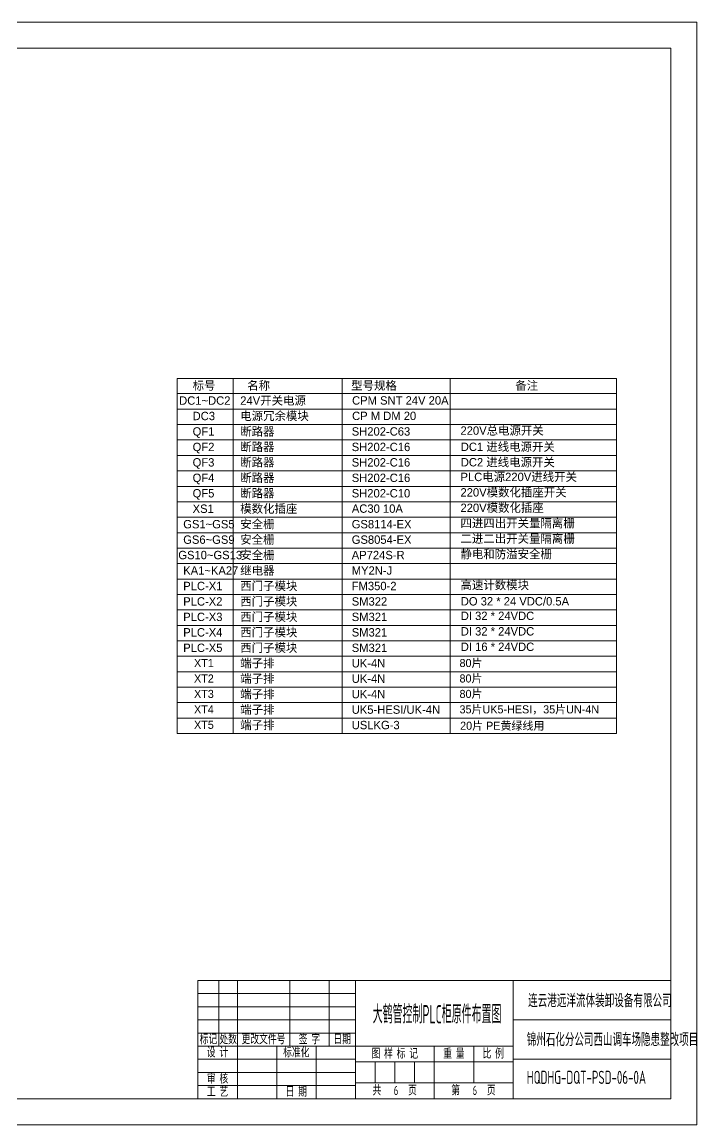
# Model space of a CAD drawing. Header units: millimetres. Extents: x 32626 to 72822, y 60047 to 123188.
# Drawn here: x 40997 to 43053, y 60047 to 63407 of the extents above; entities that cross this region are included whole.
import ezdxf
from ezdxf.enums import TextEntityAlignment as Align

# ---------------------------------------------------------------- set-up
doc = ezdxf.new("R2010")
doc.units = ezdxf.units.MM
doc.header["$LTSCALE"] = 10
for name, color, linetype, lineweight in [('1轮廓实线层', 7, 'Continuous', 18), ('2细线层', 4, 'Continuous', 18), ('6文字层', 3, 'Continuous', 18), ('图框层', 7, 'Continuous', 18)]:
    doc.layers.add(name, color=color, linetype=linetype, lineweight=lineweight)
doc.styles.get("Standard").update_dxf_attribs({"font": 'isocp.shx', "width": 0.707, "bigfont": 'hztxt.shx'})
doc.styles.add('样式 1', font='SIMYOU.TTF', dxfattribs={"width": 0.9})

msp = doc.modelspace()

# ---------------------------------------------------------------- linework, layer by layer
at = {"layer": '1轮廓实线层'}
for p, q in [((41469.7, 62321.3), (42807.7, 62321.3)), ((41469.7, 62321.3), (41469.7, 61239.3)), ((41640, 62321.3), (41640, 61239.3)), ((41972, 62321.3), (41972, 61239.3)), ((42301, 62321.3), (42301, 61239.3)), ((42807.7, 62321.3), (42807.7, 61239.3)), ((41469.7, 62275), (42807.7, 62275)), ((41469.7, 62227.9), (42807.7, 62227.9)), ((41469.7, 62180.8), (42807.7, 62180.8)), ((41469.7, 62133.8), (42807.7, 62133.8)), ((41469.7, 62086.7), (42807.7, 62086.7)), ((41469.7, 62039.6), (42807.7, 62039.6)), ((41469.7, 61992.5), (42807.7, 61992.5)), ((41469.7, 61945.5), (42807.7, 61945.5)), ((41469.7, 61898.4), (42807.7, 61898.4)), ((41469.7, 61851.3), (42807.7, 61851.3)), ((41469.7, 61804.2), (42807.7, 61804.2)), ((41469.7, 61757.2), (42807.7, 61757.2)), ((41469.7, 61710.1), (42807.7, 61710.1)), ((41469.7, 61663), (42807.7, 61663)), ((41469.7, 61615.9), (42807.7, 61615.9)), ((41469.7, 61568.9), (42807.7, 61568.9)), ((41469.7, 61521.8), (42807.7, 61521.8)), ((41469.7, 61474.7), (42807.7, 61474.7)), ((41469.7, 61474.7), (42807.7, 61474.7)), ((41469.7, 61427.6), (42807.7, 61427.6)), ((41469.7, 61380.5), (42807.7, 61380.5)), ((41469.7, 61333.5), (42807.7, 61333.5)), ((41469.7, 61286.4), (42807.7, 61286.4)), ((41469.7, 61239.3), (42807.7, 61239.3)), ((42972.6, 60487), (41532.6, 60487)), ((41532.6, 60127), (41532.6, 60487)), ((41532.6, 60127), (42972.6, 60127))]:
    msp.add_line(p, q, dxfattribs=at)
at = {"layer": '2细线层'}
for p, q in [((43052.6, 63407), (38300.6, 63407)), ((43052.6, 63407), (43052.6, 60047)), ((41596.6, 60287), (41596.6, 60487)), ((41652.6, 60287), (41652.6, 60487)), ((41812.6, 60287), (41812.6, 60487)), ((41932.6, 60287), (41932.6, 60487)), ((42012.6, 60127), (42012.6, 60487)), ((42492.6, 60127), (42492.6, 60487)), ((41532.6, 60447), (42012.6, 60447)), ((41532.6, 60407), (42012.6, 60407)), ((41532.6, 60367), (42012.6, 60367)), ((42492.6, 60367), (42972.6, 60367)), ((41532.6, 60327), (42012.6, 60327)), ((41532.6, 60287), (42492.6, 60287)), ((41652.6, 60127), (41652.6, 60287)), ((41772.6, 60127), (41772.6, 60287)), ((41892.6, 60127), (41892.6, 60287)), ((42252.6, 60127), (42252.6, 60287)), ((42372.6, 60175), (42372.6, 60287)), ((41532.6, 60247), (42012.6, 60247)), ((42492.6, 60247), (42972.6, 60247)), ((42012.6, 60239), (42492.6, 60239)), ((42072.6, 60175), (42072.6, 60239)), ((42132.6, 60175), (42132.6, 60239)), ((42192.6, 60175), (42192.6, 60239)), ((41532.6, 60207), (42012.6, 60207)), ((41532.6, 60167), (42012.6, 60167)), ((42012.6, 60175), (42492.6, 60175)), ((43052.6, 60047), (38300.6, 60047))]:
    msp.add_line(p, q, dxfattribs=at)
at = {"layer": '图框层'}
for p, q in [((42972.6, 63327), (38500.6, 63327)), ((42972.6, 63327), (42972.6, 60127)), ((42972.6, 60127), (42972.6, 60487)), ((38500.6, 60127), (42972.6, 60127))]:
    msp.add_line(p, q, dxfattribs=at)

# ---------------------------------------------------------------- texts
at = {"layer": '6文字层', "style": '样式 1'}
for s, height, p in [('标号', 25.51, (41516.3, 62286.7)), ('名称', 25.51, (41682.6, 62286.7)), ('型号规格', 25.51, (41999.2, 62286.7)), ('备注', 25.51, (42499.4, 62286.7)), ('DC1~DC2', 25.51, (41475.2, 62241.1)), ('24V开关电源', 25.51, (41661.4, 62241.1)), ('DC3', 25.51, (41516.3, 62194.1)), ('电源冗余模块', 25.51, (41661.4, 62194.1)), ('QF1', 25.51, (41516.3, 62147)), ('断路器', 25.51, (41661.4, 62147)), ('SH202-C63', 25.51, (42001, 62147)), ('220V总电源开关', 25.51, (42332.3, 62149.7)), ('断路器', 25.51, (41661.4, 62099.9)), ('QF2', 25.51, (41516.3, 62099.9)), ('SH202-C16', 25.51, (42001, 62099.9)), ('QF3', 25.51, (41516.3, 62052.8)), ('断路器', 25.51, (41661.4, 62052.8)), ('SH202-C16', 25.51, (42001, 62052.8)), ('QF4', 25.51, (41516.3, 62005.7)), ('断路器', 25.51, (41661.4, 62005.7)), ('SH202-C16', 25.51, (42001, 62005.7)), ('PLC电源220V进线开关', 25.515, (42332.3, 62008.5)), ('QF5', 25.51, (41516.3, 61958.7)), ('断路器', 25.51, (41661.4, 61958.7)), ('SH202-C10', 25.51, (42001, 61958.7)), ('220V模数化插座开关', 25.515, (42332.3, 61961.4)), ('XS1', 25.51, (41516.3, 61911.6)), ('模数化插座', 25.51, (41661.4, 61911.6)), ('220V模数化插座', 25.51, (42332.3, 61914.3)), ('安全栅', 25.51, (41661.4, 61864.5)), ('四进四出开关量隔离栅', 25.51, (42332.3, 61867.2)), ('GS1~GS5', 25.51, (41487.7, 61864.5)), ('GS8114-EX', 25.51, (42001, 61864.5)), ('GS6~GS9', 25.51, (41487.7, 61817.4)), ('安全栅', 25.51, (41661.4, 61817.4)), ('GS8054-EX', 25.51, (42001, 61817.4)), ('二进二出开关量隔离栅', 25.51, (42332.3, 61820.2)), ('GS10~GS13', 25.51, (41472.7, 61770.4)), ('安全栅', 25.51, (41661.4, 61770.4)), ('AP724S-R', 25.51, (42001, 61770.4)), ('静电和防溢安全栅', 25.51, (42332.3, 61773.1)), ('KA1~KA27', 25.51, (41487.7, 61723.3)), ('继电器', 25.51, (41661.4, 61723.3)), ('MY2N-J', 25.51, (42001, 61723.3)), ('PLC-X1', 25.51, (41487.7, 61676.2)), ('西门子模块', 25.51, (41661.4, 61676.2)), ('FM350-2', 25.51, (42001, 61676.2)), ('高速计数模块', 25.51, (42332.3, 61678.9)), ('西门子模块', 25.51, (41661.4, 61629.1)), ('PLC-X2', 25.51, (41487.7, 61629.1)), ('SM322', 25.51, (42001, 61629.1)), ('PLC-X3', 25.51, (41487.7, 61582.1)), ('西门子模块', 25.51, (41661.4, 61582.1)), ('SM321', 25.51, (42001, 61582.1)), ('PLC-X4', 25.51, (41487.7, 61535)), ('西门子模块', 25.51, (41661.4, 61535)), ('SM321', 25.51, (42001, 61535)), ('PLC-X5', 25.51, (41487.7, 61487.9)), ('西门子模块', 25.51, (41661.4, 61487.9)), ('SM321', 25.51, (42001, 61487.9)), ('XT1', 24.54, (41520.6, 61442)), ('端子排', 25.51, (41661.4, 61440.8)), ('UK-4N', 25.51, (42001, 61440.8)), ('80片', 24.54, (42329.4, 61442)), ('端子排', 25.51, (41661.4, 61393.8)), ('80片', 24.54, (42329.4, 61394.9)), ('XT2', 24.54, (41520.6, 61394.9)), ('UK-4N', 25.51, (42001, 61393.8)), ('XT3', 24.54, (41520.6, 61347.9)), ('端子排', 25.51, (41661.4, 61346.7)), ('UK-4N', 25.51, (42001, 61346.7)), ('80片', 24.54, (42329.4, 61347.9)), ('XT4', 24.54, (41520.6, 61300.8)), ('端子排', 25.51, (41661.4, 61299.6)), ('UK5-HESI/UK-4N', 25.515, (42001, 61299.6)), ('35片UK5-HESI，35片UN-4N', 24.542, (42329.4, 61300.8)), ('XT5', 24.54, (41520.6, 61253.7)), ('端子排', 25.51, (41661.4, 61252.5)), ('USLKG-3', 25.51, (42001, 61252.5))]:
    msp.add_text(s, height=height, dxfattribs=at).set_placement(p)
at = {"layer": '6文字层', "width": 0.707}
for s, p in [('标记', (41564.6, 60307)), ('处数', (41624.6, 60307))]:
    msp.add_text(s, height=28, dxfattribs=at).set_placement(p, align=Align.MIDDLE_CENTER)
at = {"layer": '6文字层', "attachment_point": 7, "style": '样式 1'}
for s, insert, char_height, width in [('{\\W1;CPM SNT 24V 20A}', (42002.1, 62241.1), 25.515, 405.476), ('{\\W1;CP M DM 20}', (42002.1, 62194.1), 25.515, 267.695), ('{\\W1;DC1 进线电源开关}', (42333.2, 62097.2), 25.515, 431.841), ('{\\W1;DC2 进线电源开关}', (42333.2, 62050.2), 25.515, 431.841), ('{\\W1;AC30 10A}', (42001.3, 61911.6), 25.515, 216.24), ('{\\W1;DO 32 * 24 VDC/0.5A}', (42333.2, 61629.2), 25.515, 514.552), ('{\\W1;DI 32 * 24VDC}', (42333.2, 61584.8), 25.515, 350.406), ('{\\W1;DI 32 * 24VDC}', (42333.2, 61537.7), 25.515, 350.406), ('{\\W1;DI 16 * 24VDC}', (42333.2, 61490.6), 25.515, 350.406), ('{\\W1;20片 PE黄绿线用}', (42331.2, 61248), 24.542, 384.287)]:
    msp.add_mtext(s, dxfattribs=dict(at, insert=insert, char_height=char_height, width=width))
at = {"layer": '6文字层', "char_height": 28, "attachment_point": 5}
for s, insert, width in [(' 更改文件号 ', (41726.3, 60307), 167.559), (' 签 字 ', (41866.3, 60307), 97.566), (' 日期 ', (41966.3, 60307), 78.477), (' 设 计 ', (41586.3, 60267), 97.566), (' 标准化 ', (41826.3, 60267), 109.161), (' 图 样 标 记 ', (42126.3, 60263), 196.122), (' 重 量 ', (42306.3, 60263), 97.566), (' 比 例 ', (42426.3, 60263), 97.566), (' 审 核 ', (41586.3, 60187), 97.566), (' 工 艺 ', (41586.3, 60147), 97.566), (' 日 期 ', (41826.3, 60147), 97.566), ('共       页', (42131.8, 60151), 188.309), ('第       页', (42371.8, 60151), 188.062)]:
    msp.add_mtext(s, dxfattribs=dict(at, insert=insert, width=width))
at = {"layer": '6文字层'}
for tag, p, height, width in [('连云港远洋流体装卸设备有限公司', (42538.3, 60405.5), 40, 0.662669), ('大鹤管控制PLC柜原件布置图', (42064.9, 60356.1), 56, 0.515562), ('锦州石化分公司西山调车场隐患整改项目', (42534.3, 60286.8), 40, 0.557752), ('HQDHG-DQT-PSD-06-0A', (42534.3, 60172), 40, 0.67262), ('6', (42129.2, 60138.2), 28, 0.74953), ('6', (42369.2, 60138.2), 28, 0.74953)]:
    msp.add_attdef(tag, p, '', height=height, dxfattribs=dict(at, width=width))

doc.saveas('drawing.dxf')
